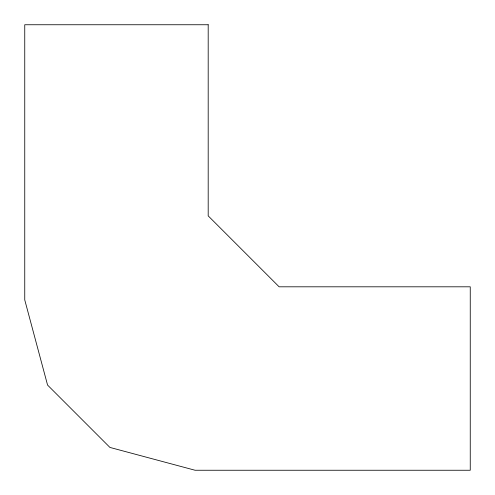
<?xml version="1.0" encoding="UTF-8"?>
<svg xmlns="http://www.w3.org/2000/svg" width="495" height="495" viewBox="0 0 495 495"><rect width="100%" height="100%" fill="white"/><g stroke="black" fill="none" stroke-linecap="round" stroke-linejoin="round"><path stroke-width="0.74" d="M208.191 24.75L24.75 24.75L24.75 299.914L47.569 385.079L109.921 447.43L195.086 470.25L470.25 470.25L470.25 286.809L279.131 286.809L208.191 215.87L208.191 24.75"/></g></svg>
